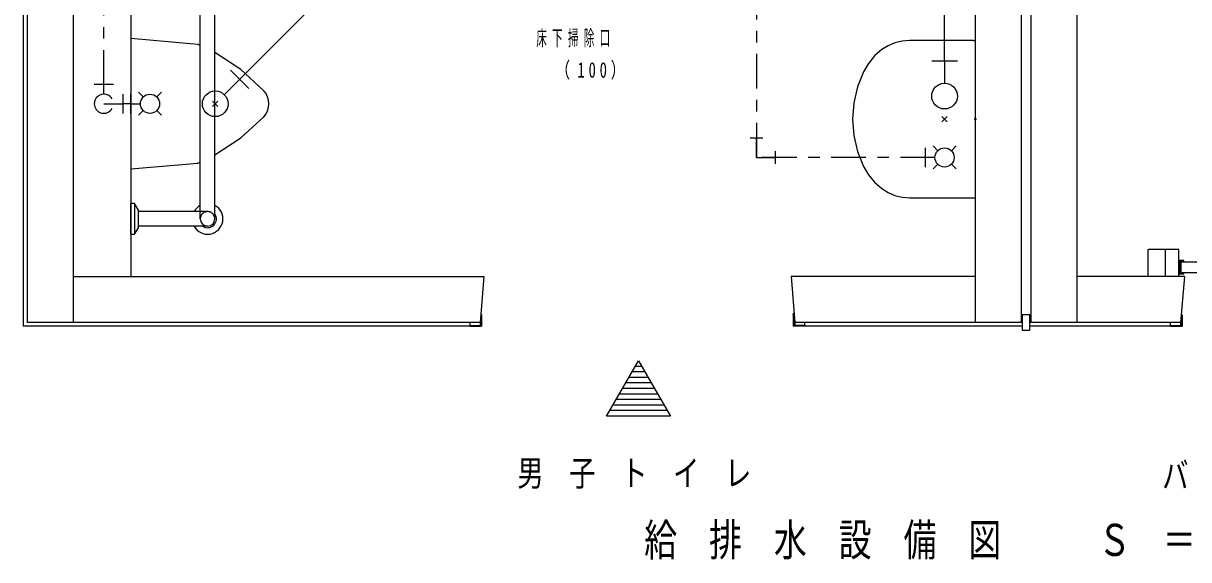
# Model space of a CAD drawing. Units: millimetres, scale not verified. Extents: x -13498 to 309, y -53460 to 8010.
# Drawn here: x -8768 to -5732, y -49400 to -48002 of the extents above; entities that cross this region are included whole.
import ezdxf

# ---------------------------------------------------------------- set-up
doc = ezdxf.new("R2010")
doc.units = ezdxf.units.MM
doc.header["$LTSCALE"] = 30
doc.linetypes.add('USER1', pattern=[4.5, 2.5, -2])
doc.linetypes.add('USER2', pattern=[6, 3, -1, 1, -1])
doc.layers.add('layer1', color=4, linetype='Continuous', lineweight=25)
doc.styles.add('ＭＳ ゴシック', font='')
doc.styles.get('ＭＳ ゴシック').set_extended_font_data('MS Gothic')

msp = doc.modelspace()

# ---------------------------------------------------------------- linework, layer by layer
at = {"layer": 'layer1'}
for p, q in [((-8638.39, -46392.17), (-8638.39, -48782.17)), ((-6288.39, -46392.17), (-6288.39, -48782.17)), ((-6168.39, -46392.17), (-6168.39, -48782.17)), ((-6143.39, -46392.17), (-6143.39, -48782.17)), ((-6023.38, -46392.17), (-6023.38, -48782.17)), ((-8488.39, -46952.17), (-8488.39, -48662.17)), ((-8768.39, -47907.17), (-8768.39, -48792.17)), ((-8758.39, -47907.17), (-8758.39, -48782.17)), ((-8307.38, -48512.17), (-8307.38, -47912.17)), ((-8269.39, -48512.17), (-8269.39, -47912.17)), ((-8313.82, -48057.67), (-8488.39, -48042.17)), ((-8488.39, -48042.17), (-8488.39, -48382.17)), ((-8307.38, -48060.17), (-8311.64, -48058.32)), ((-8311.26, -48058.48), (-8311.62, -48058.32)), ((-6293.39, -48047.17), (-6460.01, -48047.17)), ((-6293.39, -48047.17), (-6288.39, -48047.17)), ((-6288.39, -48047.17), (-6288.39, -48457.17)), ((-8275.46, -48219.24), (-8261.31, -48205.1)), ((-8275.46, -48205.1), (-8261.31, -48219.24)), ((-6375.46, -48259.24), (-6361.31, -48245.1)), ((-6375.46, -48245.1), (-6361.31, -48259.24)), ((-8488.39, -48382.17), (-8313.82, -48366.68)), ((-8311.64, -48366.02), (-8307.38, -48364.18)), ((-8311.62, -48366.02), (-8311.26, -48365.86)), ((-8488.39, -48552.17), (-8488.39, -48472.17)), ((-8478.39, -48472.17), (-8488.39, -48472.17)), ((-8478.39, -48472.17), (-8478.39, -48552.17)), ((-8468.38, -48489.17), (-8478.39, -48472.17)), ((-6460.01, -48457.17), (-6288.39, -48457.17)), ((-8468.38, -48535.17), (-8468.38, -48489.17)), ((-8288.38, -48493.17), (-8468.38, -48493.17)), ((-8478.39, -48552.17), (-8468.38, -48535.17)), ((-8288.38, -48531.17), (-8468.38, -48531.17)), ((-8488.39, -48552.17), (-8478.39, -48552.17)), ((-5758.38, -48592.17), (-5838.38, -48592.17)), ((-5838.38, -48662.17), (-5838.38, -48592.17)), ((-5793.38, -48592.17), (-5793.38, -48662.17)), ((-5758.38, -48662.17), (-5758.38, -48592.17)), ((-5744.87, -48621.02), (-5758.38, -48621.02)), ((-5757.31, -48622.22), (-5758.38, -48622.22)), ((-5757.31, -48655.35), (-5757.31, -48622.22)), ((-5755.75, -48622.22), (-5744.87, -48622.22)), ((-5755.75, -48655.35), (-5755.75, -48622.22)), ((-5755.63, -48636.68), (-5755.66, -48636.96)), ((-5755.6, -48636.41), (-5755.63, -48636.68)), ((-5755.57, -48636.13), (-5755.6, -48636.41)), ((-5755.53, -48635.85), (-5755.57, -48636.13)), ((-5755.49, -48635.58), (-5755.53, -48635.85)), ((-5755.45, -48635.29), (-5755.49, -48635.58)), ((-5755.4, -48635.01), (-5755.45, -48635.29)), ((-5755.35, -48634.73), (-5755.4, -48635.01)), ((-5755.3, -48634.45), (-5755.35, -48634.73)), ((-5755.25, -48634.16), (-5755.3, -48634.45)), ((-5755.19, -48633.87), (-5755.25, -48634.16)), ((-5755.12, -48633.58), (-5755.19, -48633.87)), ((-5755.05, -48633.29), (-5755.12, -48633.58)), ((-5754.96, -48632.99), (-5755.05, -48633.29)), ((-5754.88, -48632.68), (-5754.96, -48632.99)), ((-5754.78, -48632.38), (-5754.88, -48632.68)), ((-5754.68, -48632.06), (-5754.78, -48632.38)), ((-5754.57, -48631.75), (-5754.68, -48632.06)), ((-5754.46, -48631.43), (-5754.57, -48631.75)), ((-5754.34, -48631.11), (-5754.46, -48631.43)), ((-5754.21, -48630.78), (-5754.34, -48631.11)), ((-5754.07, -48630.45), (-5754.21, -48630.78)), ((-5753.93, -48630.12), (-5754.07, -48630.45)), ((-5753.78, -48629.78), (-5753.93, -48630.12)), ((-5753.63, -48629.44), (-5753.78, -48629.78)), ((-5753.47, -48629.09), (-5753.63, -48629.44)), ((-5753.38, -48628.92), (-5753.47, -48629.09)), ((-5753.23, -48628.92), (-5753.38, -48628.92)), ((-5753.23, -48624.61), (-5753.23, -48653.08)), ((-5654.84, -48624.61), (-5753.23, -48624.61)), ((-5744.87, -48622.22), (-5744.87, -48621.02)), ((-8638.39, -48662.17), (-7568.39, -48662.17)), ((-7568.39, -48662.17), (-7578.39, -48782.17)), ((-6768.39, -48662.17), (-6758.38, -48782.17)), ((-6288.39, -48662.17), (-6768.39, -48662.17)), ((-5743.38, -48662.17), (-6023.38, -48662.17)), ((-5758.46, -48662.17), (-5838.38, -48662.17)), ((-5758.38, -48655.35), (-5757.31, -48655.35)), ((-5744.87, -48656.55), (-5758.38, -48656.55)), ((-5755.74, -48638.31), (-5755.75, -48638.58)), ((-5755.75, -48638.58), (-5755.75, -48638.85)), ((-5755.75, -48638.85), (-5755.75, -48639.12)), ((-5755.75, -48639.12), (-5755.75, -48639.39)), ((-5755.75, -48639.39), (-5755.74, -48639.67)), ((-5755.75, -48655.35), (-5744.87, -48655.35)), ((-5755.73, -48638.04), (-5755.74, -48638.31)), ((-5755.74, -48639.67), (-5755.72, -48639.95)), ((-5755.72, -48637.77), (-5755.73, -48638.04)), ((-5755.7, -48637.5), (-5755.72, -48637.77)), ((-5755.72, -48639.95), (-5755.71, -48640.23)), ((-5755.71, -48640.23), (-5755.68, -48640.52)), ((-5755.68, -48637.23), (-5755.7, -48637.5)), ((-5755.66, -48636.96), (-5755.68, -48637.23)), ((-5755.68, -48640.52), (-5755.66, -48640.81)), ((-5755.66, -48640.81), (-5755.63, -48641.1)), ((-5755.63, -48641.1), (-5755.59, -48641.39)), ((-5755.59, -48641.39), (-5755.55, -48641.69)), ((-5755.55, -48641.69), (-5755.51, -48641.99)), ((-5755.51, -48641.99), (-5755.46, -48642.3)), ((-5755.46, -48642.3), (-5755.41, -48642.6)), ((-5755.41, -48642.6), (-5755.35, -48642.91)), ((-5755.35, -48642.91), (-5755.29, -48643.23)), ((-5755.29, -48643.23), (-5755.23, -48643.54)), ((-5755.23, -48643.54), (-5755.15, -48643.86)), ((-5755.15, -48643.86), (-5755.07, -48644.18)), ((-5755.07, -48644.18), (-5754.99, -48644.5)), ((-5754.99, -48644.5), (-5754.9, -48644.83)), ((-5754.9, -48644.83), (-5754.8, -48645.15)), ((-5754.8, -48645.15), (-5754.69, -48645.48)), ((-5754.69, -48645.48), (-5754.58, -48645.81)), ((-5754.58, -48645.81), (-5754.47, -48646.14)), ((-5754.47, -48646.14), (-5754.34, -48646.48)), ((-5754.34, -48646.48), (-5754.21, -48646.81)), ((-5754.21, -48646.81), (-5754.08, -48647.15)), ((-5754.08, -48647.15), (-5753.93, -48647.49)), ((-5753.93, -48647.49), (-5753.78, -48647.83)), ((-5753.78, -48647.83), (-5753.63, -48648.18)), ((-5753.63, -48648.18), (-5753.47, -48648.52)), ((-5753.47, -48648.52), (-5753.34, -48648.77)), ((-5743.38, -48662.17), (-5753.38, -48782.17)), ((-5753.23, -48648.77), (-5753.34, -48648.77)), ((-5654.84, -48653.08), (-5753.23, -48653.08)), ((-5744.87, -48656.55), (-5744.87, -48655.35)), ((-7574.39, -48762.17), (-7575.84, -48756.74)), ((-6762.38, -48762.17), (-6760.93, -48756.74)), ((-7578.39, -48782.17), (-8758.39, -48782.17)), ((-7604.39, -48790.17), (-7604.39, -48782.17)), ((-7578.39, -48782.17), (-7578.39, -48790.17)), ((-7576.39, -48762.17), (-7576.39, -48790.17)), ((-7576.39, -48762.17), (-7574.39, -48762.17)), ((-7574.39, -48762.17), (-7574.39, -48792.17)), ((-6760.38, -48762.17), (-6762.38, -48762.17)), ((-6762.38, -48762.17), (-6762.38, -48792.17)), ((-6760.38, -48762.17), (-6760.38, -48790.17)), ((-6168.39, -48782.17), (-6758.39, -48782.17)), ((-6758.38, -48782.17), (-6758.38, -48790.17)), ((-6732.38, -48790.17), (-6732.38, -48782.17)), ((-6145.89, -48762.17), (-6165.89, -48762.17)), ((-6165.89, -48762.17), (-6165.89, -48802.17)), ((-6145.89, -48802.17), (-6145.89, -48762.17)), ((-5753.39, -48782.17), (-6143.39, -48782.17)), ((-5779.38, -48790.17), (-5779.38, -48782.17)), ((-5753.38, -48782.17), (-5753.38, -48790.17)), ((-5751.38, -48762.17), (-5751.38, -48790.17)), ((-5751.38, -48762.17), (-5749.38, -48762.17)), ((-5749.38, -48762.17), (-5749.38, -48792.17)), ((-7604.39, -48792.17), (-8768.39, -48792.17)), ((-7604.39, -48790.17), (-7576.39, -48790.17)), ((-7604.39, -48790.17), (-7604.39, -48792.17)), ((-7604.39, -48792.17), (-7574.39, -48792.17)), ((-6732.38, -48792.17), (-6762.38, -48792.17)), ((-6732.38, -48790.17), (-6760.38, -48790.17)), ((-6165.89, -48792.17), (-6732.39, -48792.17)), ((-6732.38, -48790.17), (-6732.38, -48792.17)), ((-6165.89, -48802.17), (-6145.89, -48802.17)), ((-5749.39, -48792.17), (-6145.89, -48792.17)), ((-5779.38, -48790.17), (-5779.38, -48792.17)), ((-5779.38, -48790.17), (-5751.38, -48790.17)), ((-5779.38, -48792.17), (-5749.38, -48792.17)), ((-7249.02, -49026.18), (-7165.88, -48882.17)), ((-7157.57, -48896.57), (-7174.2, -48896.57)), ((-7165.88, -48882.17), (-7082.75, -49026.18)), ((-7132.63, -48939.77), (-7199.14, -48939.77)), ((-7140.94, -48925.37), (-7190.83, -48925.37)), ((-7149.26, -48910.97), (-7182.51, -48910.97)), ((-7116, -48968.58), (-7215.77, -48968.58)), ((-7124.32, -48954.18), (-7207.45, -48954.18)), ((-7099.37, -48997.38), (-7232.4, -48997.38)), ((-7107.69, -48982.98), (-7224.08, -48982.98)), ((-7082.75, -49026.18), (-7249.02, -49026.18)), ((-7091.06, -49011.78), (-7240.71, -49011.78))]:
    msp.add_line(p, q, dxfattribs=at)
at = {"layer": 'layer1', "color": 6, "linetype": 'USER2'}
for p, q in [((-6858.38, -46642.18), (-6858.38, -48352.17)), ((-8558.38, -48162.17), (-8558.38, -47462.17)), ((-8488.38, -48212.17), (-8508.38, -48212.17)), ((-6393.38, -48352.17), (-6858.38, -48352.17))]:
    msp.add_line(p, q, dxfattribs=at)
at = {"layer": 'layer1', "color": 6}
for p, q in [((-6368.38, -48101.32), (-6368.38, -47601.73)), ((-8204.7, -48148.48), (-8004.21, -47948))]:
    msp.add_line(p, q, dxfattribs=at)
at = {"layer": 'layer1', "color": 20}
for p, q in [((-6334.88, -48101.32), (-6401.88, -48101.32)), ((-6368.38, -48101.32), (-6368.38, -48158.67)), ((-8244.7, -48188.48), (-8204.7, -48148.48)), ((-8180.99, -48172.19), (-8228.4, -48124.78)), ((-8533.38, -48162.17), (-8583.38, -48162.17)), ((-8533.38, -48162.17), (-8583.38, -48162.17)), ((-8558.38, -48187.17), (-8558.38, -48162.17)), ((-8508.38, -48237.17), (-8508.38, -48187.17)), ((-8508.38, -48237.17), (-8508.38, -48187.17)), ((-8488.38, -48237.17), (-8488.38, -48187.17)), ((-8456.06, -48194.49), (-8468.38, -48182.17)), ((-8420.71, -48194.49), (-8408.38, -48182.17)), ((-8558.38, -48212.17), (-8508.38, -48212.17)), ((-8488.38, -48212.17), (-8463.38, -48212.17)), ((-8456.06, -48229.84), (-8468.38, -48242.17)), ((-8420.71, -48229.84), (-8408.38, -48242.17)), ((-6841.88, -48302.17), (-6874.88, -48302.17)), ((-6858.38, -48352.17), (-6858.38, -48302.17)), ((-6418.38, -48377.17), (-6418.38, -48327.17)), ((-6386.06, -48334.49), (-6398.38, -48322.17)), ((-6350.71, -48334.49), (-6338.38, -48322.17)), ((-6858.38, -48352.17), (-6808.38, -48352.17)), ((-6808.38, -48368.67), (-6808.38, -48335.67)), ((-6393.38, -48352.17), (-6418.38, -48352.17)), ((-6386.06, -48369.85), (-6398.38, -48382.17)), ((-6350.71, -48369.85), (-6338.38, -48382.17))]:
    msp.add_line(p, q, dxfattribs=at)
at = {"layer": 'layer1'}
for points in [[(-8311.62, -48058.32), (-8312.7, -48057.93), (-8313.81, -48057.67)], [(-6460.01, -48047.17), (-6479.17, -48048.71), (-6497.84, -48053.29), (-6515.54, -48060.79), (-6531.82, -48071.03)], [(-8141.73, -48178.2), (-8201.51, -48123.32), (-8269.39, -48078.83)], [(-6531.82, -48071.03), (-6550.73, -48087.62), (-6566.8, -48106.98), (-6579.64, -48128.61)], [(-6579.63, -48128.61), (-6595.47, -48168.17), (-6605.12, -48209.68), (-6608.36, -48252.17)], [(-8128.39, -48212.17), (-8129.26, -48202.89), (-8131.84, -48193.93), (-8136.03, -48185.61), (-8141.7, -48178.2)], [(-8141.7, -48246.14), (-8136.03, -48238.74), (-8131.84, -48230.41), (-8129.26, -48221.45), (-8128.39, -48212.17)], [(-8269.39, -48345.51), (-8201.51, -48301.02), (-8141.73, -48246.14)], [(-6608.36, -48252.17), (-6605.12, -48294.66), (-6595.47, -48336.17), (-6579.63, -48375.73)], [(-8313.81, -48366.68), (-8312.7, -48366.41), (-8311.62, -48366.02)], [(-6579.64, -48375.73), (-6566.8, -48397.37), (-6550.73, -48416.72), (-6531.82, -48433.31)], [(-6531.82, -48433.31), (-6515.54, -48443.55), (-6497.84, -48451.05), (-6479.17, -48455.63), (-6460.01, -48457.17)]]:
    msp.add_lwpolyline(points, dxfattribs=at)
msp.add_lwpolyline([(-6288.39, -48254.17), (-6288, -48254.13), (-6287.62, -48254.02), (-6287.27, -48253.83), (-6286.97, -48253.58), (-6286.72, -48253.28), (-6286.54, -48252.94), (-6286.42, -48252.56), (-6286.39, -48252.17), (-6286.42, -48251.78), (-6286.54, -48251.41), (-6286.72, -48251.06), (-6286.97, -48250.76), (-6287.27, -48250.51), (-6287.62, -48250.32), (-6288, -48250.21), (-6288.39, -48250.17), (-6288.78, -48250.21), (-6289.15, -48250.32), (-6289.5, -48250.51), (-6289.8, -48250.76), (-6290.05, -48251.06), (-6290.23, -48251.41), (-6290.35, -48251.78), (-6290.38, -48252.17), (-6290.35, -48252.56), (-6290.23, -48252.94), (-6290.05, -48253.28), (-6289.8, -48253.58), (-6289.5, -48253.83), (-6289.15, -48254.02), (-6288.78, -48254.13)], close=True, dxfattribs=at)
at = {"layer": 'layer1', "color": 20}
for centre, radius in [((-8268.38, -48212.17), 33.5), ((-6368.38, -48192.17), 33.5), ((-8438.38, -48212.17), 25), ((-6368.38, -48352.17), 25)]:
    msp.add_circle(centre, radius, dxfattribs=at)
msp.add_arc((-8558.38, -48212.17), 25, 30, 330, dxfattribs=at)
at = {"layer": 'layer1'}
for radius, start, end in [(40, 118.35885, 151.64029), (40, 208.35928, 61.64115), (19, 180, 0), (23, 235.69867, 34.30026)]:
    msp.add_arc((-8288.38, -48512.17), radius, start, end, dxfattribs=at)
at = {"layer": 'layer1', "linetype": 'USER1'}
msp.add_arc((-8288.38, -48512.17), 19, 0, 180, dxfattribs=at)

# ---------------------------------------------------------------- texts
at = {"layer": 'layer1', "color": 2, "char_height": 40.32, "attachment_point": 7, "style": 'ＭＳ ゴシック'}
for s, insert in [('\\T1.5;\\W0.5;床下掃除口', (-7431.88, -48065.03)), ('\\T1.5;\\W0.7;（100）', (-7382.38, -48149.46))]:
    msp.add_mtext(s, dxfattribs=dict(at, insert=insert))
at = {"layer": 'layer1', "color": 20, "char_height": 67.08, "attachment_point": 7, "style": 'ＭＳ ゴシック'}
for s, insert in [('\\T1.97;\\W0.75;男子トイレ', (-7481.33, -49215.78)), ('\\T1.97;\\W0.75;バリアフリートイレ', (-5801.54, -49217.87))]:
    msp.add_mtext(s, dxfattribs=dict(at, insert=insert))
at = {"layer": 'layer1', "color": 6, "insert": (-7150.81, -49400.38), "char_height": 83.8, "attachment_point": 7, "style": 'ＭＳ ゴシック'}
msp.add_mtext('\\T1.97;\\W0.75;給排水設備図\u3000Ｓ＝１／３０', dxfattribs=at)

doc.saveas('drawing.dxf')
